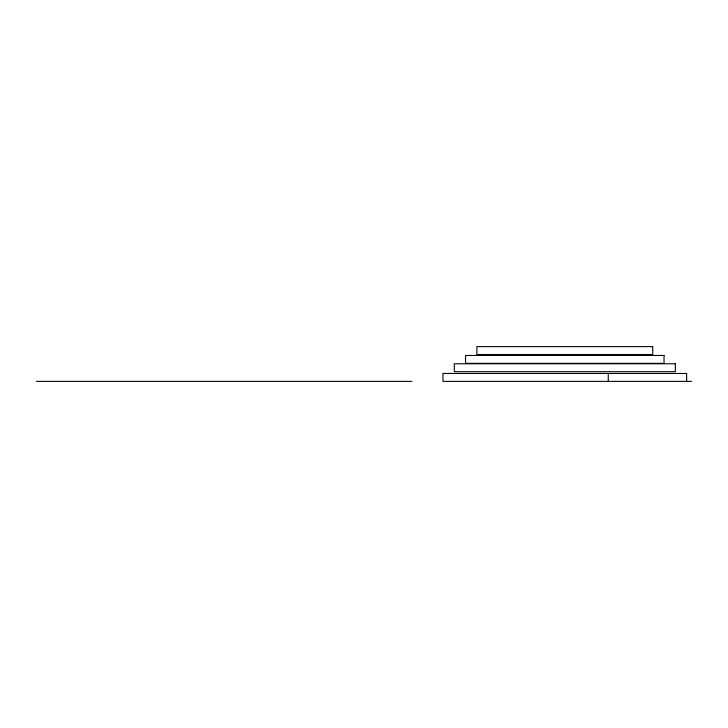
<?xml version="1.0" encoding="UTF-8"?>
<svg xmlns="http://www.w3.org/2000/svg" width="728" height="728" viewBox="0 0 728 728"><rect width="100%" height="100%" fill="white"/><g stroke="black" fill="none" stroke-linecap="round" stroke-linejoin="round"><path stroke-width="1.09" d="M36.4 381.372L411.911 381.372M691.6 381.372L442.97 381.372L442.97 373.464L686.631 373.464L686.631 381.372M608.262 373.464L608.262 381.372M652.725 346.628L476.867 346.628L476.867 354.536L652.725 354.536L652.725 346.628M664.036 355.455L465.565 355.455L465.565 363.363L664.036 363.363L664.036 355.455M675.329 363.773L454.272 363.773L454.263 371.68L675.329 371.68L675.329 363.773"/></g></svg>
